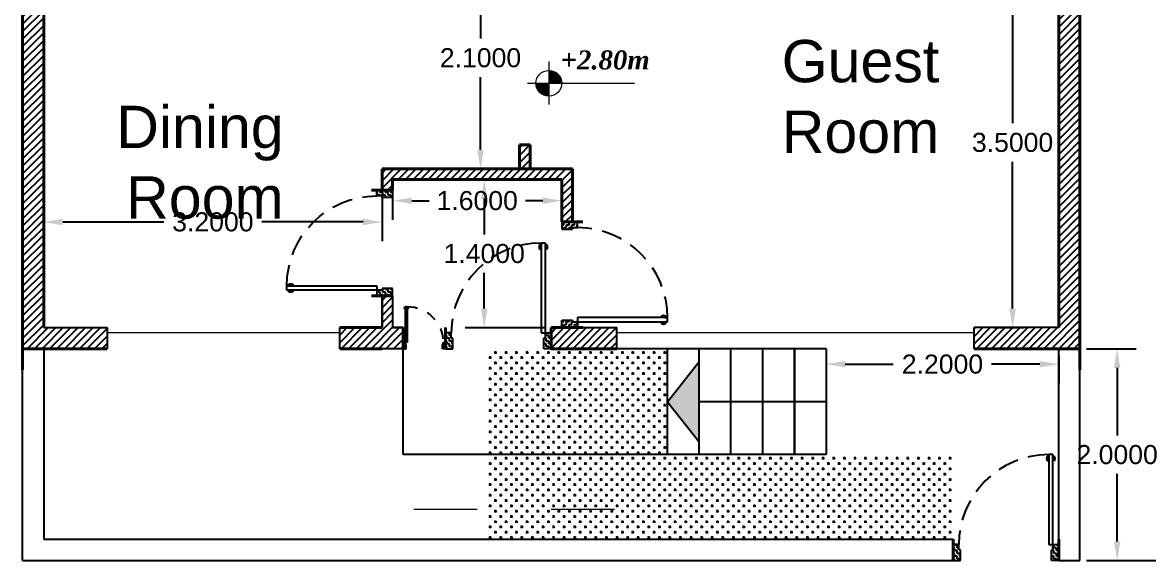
# Model space of a CAD drawing. Header units: millimetres. Extents: x 860 to 1444, y -43 to 267.
# Drawn here: x 1242.97 to 1253.61, y 238.11 to 243.2 of the extents above; entities that cross this region are included whole.
import ezdxf

# ---------------------------------------------------------------- set-up
doc = ezdxf.new("R2010")
doc.units = ezdxf.units.MM
doc.header["$MEASUREMENT"] = 0
doc.linetypes.add('DASHED', pattern=[0.75, 0.5, -0.25])
doc.layers.add('Block origin', color=7, linetype='Continuous')
doc.styles.add('Dwg title text', font='swissck.ttf', dxfattribs={"height": 3})
doc.styles.get("Standard").update_dxf_attribs({"font": 'arial.ttf'})
doc.dimstyles.get("Standard").update_dxf_attribs({"dimtxt": 0.18, "dimasz": 0.18, "dimexe": 0.18, "dimexo": 0.0625, "dimgap": 0.09, "dimtad": 0, "dimtih": 1, "dimtoh": 1, "dimdec": 4, "dimzin": 0, "dimdsep": 46, "dimtxsty": 'Standard', "dimcen": 0.09, "dimadec": 0, "dimazin": 0, "dimtfac": 1, "dimtdec": 4, "dimtofl": 0, "dimtmove": 0, "dimatfit": 3, "dimfxl": 0, "dimtolj": 1, "dimtzin": 0, "dimarcsym": 0})
pattern_1 = [(45, (-4584.80023, 643.894905), (-0.03535533906, 0.03535533906), [])]
pattern_2 = [(0, (-570.60621, -467.19772), (0.0254, 0.0254), [0.0254, -0.0254]), (90, (-570.58081, -467.19772), (-0.0254, 0.0254), [0.0254, -0.0254])]

# ---------------------------------------------------------------- blocks, each defined once
blk = doc.blocks.new('A$C4FAC6341')
at = {"ltscale": 0.4}
h = blk.add_hatch(dxfattribs=at)
h.set_pattern_fill('ZIGZAG', color=39, scale=0.008, style=0)
h.set_pattern_definition(pattern_2)
h.paths.add_polyline_path([(0.15, 1), (0, 1), (0, 0.93), (0.1, 0.93), (0.1, 0.945), (0.15, 0.945)])
h = blk.add_hatch(dxfattribs=at)
h.set_pattern_fill('ZIGZAG', color=39, scale=0.008, style=0)
h.set_pattern_definition(pattern_2)
h.paths.add_polyline_path([(0.15, 0.055), (0.149, 0.055, -0.238826), (0.145, 0.055), (0.1, 0.055), (0.1, 0.07), (0, 0.07), (0, 0), (0.15, 0)])
blk.add_hatch(color=34).paths.add_polyline_path([(0.151, 0.058, 1), (0.143, 0.058, 1)])
at = {"color": 34}
for p, q in [((0.15, 1), (0, 1)), ((0, 1), (0, 0.93)), ((0.15, 0.945), (0.15, 1)), ((0, 0.93), (0.1, 0.93)), ((0.1, 0.93), (0.1, 0.945)), ((0.1, 0.945), (0.15, 0.945)), ((0, 0.07), (0.1, 0.07)), ((0, 0), (0, 0.07)), ((0.1, 0.07), (0.1, 0.055)), ((0.1, 0.055), (0.15, 0.055)), ((1, 0.095), (0.15, 0.095)), ((0.15, 0.095), (0.15, 0.055)), ((0.15, 0.055), (1, 0.055)), ((0.15, 0.055), (0.15, 0)), ((1, 0.055), (1, 0.095)), ((0.15, 0), (0, 0))]:
    blk.add_line(p, q, dxfattribs=at)
at = {"lineweight": 40}
for p, q in [((0, 1), (0.2, 1)), ((0, 0), (0.2, 0))]:
    blk.add_line(p, q, dxfattribs=at)
at = {"color": 30}
for p, q in [((0.942, 0.11), (0.942, 0.105)), ((0.944, 0.105), (0.944, 0.108)), ((0.978, 0.105), (0.978, 0.109)), ((0.982, 0.105), (0.982, 0.11)), ((0.942, 0.105), (0.944, 0.105)), ((0.942, 0.045), (0.944, 0.045)), ((0.942, 0.04), (0.942, 0.045)), ((0.944, 0.045), (0.944, 0.042)), ((0.973, 0.1), (0.973, 0.095)), ((0.988, 0.1), (0.973, 0.1)), ((0.973, 0.095), (0.988, 0.095)), ((0.973, 0.05), (0.973, 0.055)), ((0.973, 0.055), (0.988, 0.055)), ((0.988, 0.05), (0.973, 0.05)), ((0.977, 0.104), (0.975, 0.104)), ((0.975, 0.104), (0.975, 0.1)), ((0.975, 0.1), (0.985, 0.1)), ((0.975, 0.05), (0.985, 0.05)), ((0.975, 0.046), (0.975, 0.05)), ((0.977, 0.046), (0.975, 0.046)), ((0.978, 0.105), (0.977, 0.105)), ((0.977, 0.105), (0.977, 0.104)), ((0.977, 0.104), (0.983, 0.104)), ((0.977, 0.046), (0.983, 0.046)), ((0.977, 0.045), (0.977, 0.046)), ((0.978, 0.045), (0.977, 0.045)), ((0.982, 0.105), (0.978, 0.105)), ((0.982, 0.045), (0.978, 0.045)), ((0.978, 0.045), (0.978, 0.041)), ((1, 0.055), (0.98, 0.055)), ((0.982, 0.105), (0.983, 0.105)), ((0.982, 0.045), (0.983, 0.045)), ((0.982, 0.045), (0.982, 0.04)), ((0.983, 0.105), (0.983, 0.104)), ((0.983, 0.104), (0.985, 0.104)), ((0.983, 0.046), (0.985, 0.046)), ((0.983, 0.045), (0.983, 0.046)), ((0.985, 0.104), (0.985, 0.1)), ((0.985, 0.046), (0.985, 0.05)), ((0.988, 0.095), (0.988, 0.1)), ((0.988, 0.055), (0.988, 0.05))]:
    blk.add_line(p, q, dxfattribs=at)
at = {"color": 34}
blk.add_circle((0.147, 0.058), 0.0036, dxfattribs=at)
at = {"color": 42, "linetype": 'DASHED', "ltscale": 0.4}
blk.add_arc((0.15, 0.095), 0.85, 0, 90, dxfattribs=at)
at = {"color": 30}
for centre, radius, start, end in [((0.962, 0.072), 0.0425, 61.9275, 118.0725), ((0.961, 0.065), 0.0469, 69.2565, 111.7592), ((0.962, 0.077), 0.0425, 241.9275, 298.0725), ((0.961, 0.085), 0.0469, 248.2408, 290.7435)]:
    blk.add_arc(centre, radius, start, end, dxfattribs=at)
blk = doc.blocks.new('*D300')
at = {"color": 0, "linetype": 'ByBlock', "lineweight": -2, "transparency": 16777216}
for p, q in [((1252.437, 243.813), (1252.149, 243.813)), ((1252.329, 243.633), (1252.329, 242.245)), ((1252.329, 240.493), (1252.329, 241.881)), ((1252.437, 240.313), (1252.149, 240.313))]:
    blk.add_line(p, q, dxfattribs=at)
at = {"color": 0, "linetype": 'ByBlock', "transparency": 16777216}
for points in [[(1252.299, 243.633), (1252.359, 243.633), (1252.329, 243.813)], [(1252.299, 240.493), (1252.359, 240.493), (1252.329, 240.313)]]:
    blk.add_solid(points, dxfattribs=at)
at = {"layer": 'Defpoints', "color": 0, "linetype": 'ByBlock', "transparency": 16777216}
for p in [(1252.5, 243.813), (1252.329, 240.313), (1252.5, 240.313)]:
    blk.add_point(p, dxfattribs=at)
at = {"color": 0, "linetype": 'ByBlock', "transparency": 16777216, "insert": (1252.329, 242.063), "char_height": 0.18, "attachment_point": 5}
blk.add_mtext('\\A1;3.5000', dxfattribs=at)
blk = doc.blocks.new('*D290')
at = {"color": 0, "linetype": 'ByBlock', "lineweight": -2, "transparency": 16777216}
for p, q in [((1243.166, 241.751), (1243.166, 241.132)), ((1246.366, 241.751), (1246.366, 241.132)), ((1243.346, 241.312), (1244.302, 241.312)), ((1246.186, 241.312), (1245.229, 241.312))]:
    blk.add_line(p, q, dxfattribs=at)
at = {"color": 0, "linetype": 'ByBlock', "transparency": 16777216}
for points in [[(1243.346, 241.342), (1243.346, 241.282), (1243.166, 241.312)], [(1246.186, 241.342), (1246.186, 241.282), (1246.366, 241.312)]]:
    blk.add_solid(points, dxfattribs=at)
at = {"layer": 'Defpoints', "color": 0, "linetype": 'ByBlock', "transparency": 16777216}
for p in [(1243.166, 241.813), (1246.366, 241.813), (1243.166, 241.312)]:
    blk.add_point(p, dxfattribs=at)
at = {"color": 0, "linetype": 'ByBlock', "transparency": 16777216, "insert": (1244.766, 241.312), "char_height": 0.18, "attachment_point": 5}
blk.add_mtext('\\A1;3.2000', dxfattribs=at)
blk = doc.blocks.new('*D279')
at = {"color": 0, "linetype": 'ByBlock', "lineweight": -2, "transparency": 16777216}
for p, q in [((1247.703, 241.713), (1247.152, 241.713)), ((1247.332, 241.533), (1247.332, 241.195)), ((1247.332, 240.493), (1247.332, 240.832)), ((1247.903, 240.313), (1247.152, 240.313))]:
    blk.add_line(p, q, dxfattribs=at)
at = {"color": 0, "linetype": 'ByBlock', "transparency": 16777216}
for points in [[(1247.302, 241.533), (1247.362, 241.533), (1247.332, 241.713)], [(1247.302, 240.493), (1247.362, 240.493), (1247.332, 240.313)]]:
    blk.add_solid(points, dxfattribs=at)
at = {"layer": 'Defpoints', "color": 0, "linetype": 'ByBlock', "transparency": 16777216}
for p in [(1247.766, 241.713), (1247.332, 240.313), (1247.966, 240.313)]:
    blk.add_point(p, dxfattribs=at)
at = {"color": 0, "linetype": 'ByBlock', "transparency": 16777216, "insert": (1247.332, 241.013), "char_height": 0.18, "attachment_point": 5}
blk.add_mtext('\\A1;1.4000', dxfattribs=at)
blk = doc.blocks.new('*D291')
at = {"color": 0, "linetype": 'ByBlock', "lineweight": -2, "transparency": 16777216}
for p, q in [((1246.466, 241.601), (1246.466, 241.333)), ((1246.646, 241.513), (1246.811, 241.513)), ((1247.886, 241.513), (1247.721, 241.513)), ((1248.066, 241.451), (1248.066, 241.333))]:
    blk.add_line(p, q, dxfattribs=at)
at = {"color": 0, "linetype": 'ByBlock', "transparency": 16777216}
for points in [[(1246.646, 241.543), (1246.646, 241.483), (1246.466, 241.513)], [(1247.886, 241.543), (1247.886, 241.483), (1248.066, 241.513)]]:
    blk.add_solid(points, dxfattribs=at)
at = {"layer": 'Defpoints', "color": 0, "linetype": 'ByBlock', "transparency": 16777216}
for p in [(1246.466, 241.663), (1246.466, 241.513), (1248.066, 241.513)]:
    blk.add_point(p, dxfattribs=at)
at = {"color": 0, "linetype": 'ByBlock', "transparency": 16777216, "insert": (1247.266, 241.513), "char_height": 0.18, "attachment_point": 5}
blk.add_mtext('\\A1;1.6000', dxfattribs=at)
blk = doc.blocks.new('*D292')
at = {"color": 0, "linetype": 'ByBlock', "lineweight": -2, "transparency": 16777216}
for p, q in [((1253.028, 250.113), (1254.056, 250.113)), ((1253.876, 249.933), (1253.876, 244.295)), ((1253.876, 238.293), (1253.876, 243.932)), ((1253.028, 238.113), (1254.056, 238.113))]:
    blk.add_line(p, q, dxfattribs=at)
at = {"color": 0, "linetype": 'ByBlock', "transparency": 16777216}
for points in [[(1253.846, 249.933), (1253.906, 249.933), (1253.876, 250.113)], [(1253.846, 238.293), (1253.906, 238.293), (1253.876, 238.113)]]:
    blk.add_solid(points, dxfattribs=at)
at = {"layer": 'Defpoints', "color": 0, "linetype": 'ByBlock', "transparency": 16777216}
for p in [(1252.966, 250.113), (1252.966, 238.113), (1253.876, 238.113)]:
    blk.add_point(p, dxfattribs=at)
at = {"color": 0, "linetype": 'ByBlock', "transparency": 16777216, "insert": (1253.876, 244.113), "char_height": 0.18, "attachment_point": 5}
blk.add_mtext('\\A1;12.0000', dxfattribs=at)
blk = doc.blocks.new('*D280')
at = {"color": 0, "linetype": 'ByBlock', "lineweight": -2, "transparency": 16777216}
for p, q in [((1247.603, 243.913), (1247.117, 243.913)), ((1247.297, 243.733), (1247.297, 243.045)), ((1247.297, 241.993), (1247.297, 242.682)), ((1247.803, 241.813), (1247.117, 241.813))]:
    blk.add_line(p, q, dxfattribs=at)
at = {"color": 0, "linetype": 'ByBlock', "transparency": 16777216}
for points in [[(1247.267, 243.733), (1247.327, 243.733), (1247.297, 243.913)], [(1247.267, 241.993), (1247.327, 241.993), (1247.297, 241.813)]]:
    blk.add_solid(points, dxfattribs=at)
at = {"layer": 'Defpoints', "color": 0, "linetype": 'ByBlock', "transparency": 16777216}
for p in [(1247.666, 243.913), (1247.297, 241.813), (1247.866, 241.813)]:
    blk.add_point(p, dxfattribs=at)
at = {"color": 0, "linetype": 'ByBlock', "transparency": 16777216, "insert": (1247.297, 242.863), "char_height": 0.18, "attachment_point": 5}
blk.add_mtext('\\A1;2.1000', dxfattribs=at)
blk = doc.blocks.new('*D281')
at = {"color": 0, "linetype": 'ByBlock', "lineweight": -2, "transparency": 16777216}
for p, q in [((1253.028, 240.113), (1253.498, 240.113)), ((1253.318, 239.933), (1253.318, 239.295)), ((1253.318, 238.293), (1253.318, 238.932)), ((1253.028, 238.113), (1253.498, 238.113))]:
    blk.add_line(p, q, dxfattribs=at)
at = {"color": 0, "linetype": 'ByBlock', "transparency": 16777216}
for points in [[(1253.288, 239.933), (1253.348, 239.933), (1253.318, 240.113)], [(1253.288, 238.293), (1253.348, 238.293), (1253.318, 238.113)]]:
    blk.add_solid(points, dxfattribs=at)
at = {"layer": 'Defpoints', "color": 0, "linetype": 'ByBlock', "transparency": 16777216}
for p in [(1252.966, 240.113), (1252.966, 238.113), (1253.318, 238.113)]:
    blk.add_point(p, dxfattribs=at)
at = {"color": 0, "linetype": 'ByBlock', "transparency": 16777216, "insert": (1253.318, 239.113), "char_height": 0.18, "attachment_point": 5}
blk.add_mtext('\\A1;2.0000', dxfattribs=at)
blk = doc.blocks.new('*D297')
at = {"color": 0, "linetype": 'ByBlock', "lineweight": -2, "transparency": 16777216}
for p, q in [((1250.566, 240.051), (1250.566, 239.788)), ((1252.766, 240.051), (1252.766, 239.788)), ((1250.746, 239.968), (1251.201, 239.968)), ((1252.586, 239.968), (1252.131, 239.968))]:
    blk.add_line(p, q, dxfattribs=at)
at = {"color": 0, "linetype": 'ByBlock', "transparency": 16777216}
for points in [[(1250.746, 239.998), (1250.746, 239.938), (1250.566, 239.968)], [(1252.586, 239.998), (1252.586, 239.938), (1252.766, 239.968)]]:
    blk.add_solid(points, dxfattribs=at)
at = {"layer": 'Defpoints', "color": 0, "linetype": 'ByBlock', "transparency": 16777216}
for p in [(1250.566, 240.113), (1252.766, 240.113), (1250.566, 239.968)]:
    blk.add_point(p, dxfattribs=at)
at = {"color": 0, "linetype": 'ByBlock', "transparency": 16777216, "insert": (1251.666, 239.968), "char_height": 0.18, "attachment_point": 5}
blk.add_mtext('\\A1;2.2000', dxfattribs=at)

msp = doc.modelspace()

# ---------------------------------------------------------------- hatches: boundary and pattern name
at = {"linetype": 'ByBlock'}
h = msp.add_hatch(dxfattribs=at)
h.set_pattern_fill('ANSI31', color=256, scale=0.4)
h.set_pattern_definition(pattern_1)
h.paths.add_polyline_path([(1248.86449, 250.11342), (1249.09494, 250.11342), (1249.09494, 249.91342), (1248.9657, 249.91342), (1248.86449, 249.91342)])
h.paths.add_polyline_path([(1249.09494, 250.11342), (1252.9657, 250.11342), (1252.9657, 240.11342), (1251.9657, 240.11342), (1251.9657, 240.31342), (1252.7657, 240.31342), (1252.7657, 243.81342), (1249.9657, 243.81342), (1249.09494, 243.81342), (1249.09494, 243.91342), (1251.42773, 243.91342), (1252.7657, 243.91342), (1252.7657, 245.81342), (1249.9657, 245.81342), (1249.9657, 245.91342), (1252.7657, 245.91342), (1252.7657, 249.91342), (1249.09494, 249.91342)])
h.paths.add_polyline_path([(1247.6657, 243.91342), (1249.09494, 243.91342), (1249.09494, 243.81342), (1249.08315, 243.81342), (1247.7657, 243.81342), (1247.7657, 243.61337), (1247.6657, 243.61337)])
h.paths.add_polyline_path([(1248.8657, 247.21342), (1248.8657, 247.21342), (1248.8657, 247.33342), (1248.8657, 247.61342), (1248.8657, 248.61342), (1248.5657, 248.61342), (1248.5657, 248.71342), (1248.8657, 248.71342), (1248.8657, 248.91342), (1248.9657, 248.91342), (1248.9657, 245.51342), (1248.8657, 245.51342)])
h.paths.add_polyline_path([(1246.1657, 248.01342), (1246.1657, 248.91342), (1246.2657, 248.91342), (1246.2657, 248.71342), (1246.6657, 248.71342), (1246.6657, 248.61342), (1246.2657, 248.61342), (1246.2657, 248.31342), (1246.2657, 247.61342), (1246.2657, 247.01342), (1246.9657, 247.01342), (1246.9657, 246.91342), (1246.2657, 246.91342), (1246.2657, 245.61342), (1247.8657, 245.61342), (1247.8657, 245.51342), (1246.1657, 245.51342)])
h.paths.add_polyline_path([(1247.7657, 248.61424), (1247.2657, 248.61342), (1247.2657, 248.71342), (1247.9657, 248.71342), (1247.9657, 248.61342), (1247.86489, 248.61425), (1247.8657, 247.31342), (1248.0657, 247.31342), (1248.0657, 247.21342), (1247.8657, 247.21342), (1247.8657, 246.91342), (1247.7657, 246.91342), (1247.7657, 247.03342)])
h.paths.add_polyline_path([(1243.1657, 248.11342), (1245.16456, 248.11342), (1245.16456, 248.01342), (1243.1657, 248.01342)], flags=17)
h.paths.add_polyline_path([(1242.9657, 250.11342), (1246.1657, 250.11342), (1246.1657, 249.91342), (1244.8657, 249.91342), (1243.1657, 249.91342), (1243.1657, 246.91342), (1243.1657, 246.61342), (1243.1657, 244.51342), (1243.1657, 240.31342), (1243.7657, 240.31342), (1243.7657, 240.11342), (1242.9657, 240.11342)])
h.paths.add_polyline_path([(1247.9657, 240.31342), (1248.0657, 240.31342), (1248.0657, 240.31342), (1248.5857, 240.31342), (1248.5857, 240.11342), (1247.9657, 240.11342)])
h.paths.add_polyline_path([(1247.6657, 242.04013), (1247.7657, 242.04013), (1247.7657, 241.81342), (1247.6657, 241.81342)])
h.paths.add_polyline_path([(1246.3657, 241.81342), (1248.1657, 241.81342), (1248.1657, 241.31342), (1248.0657, 241.31342), (1248.0657, 241.71342), (1246.4657, 241.71342), (1246.4657, 241.61342), (1246.3657, 241.61342)])
h = msp.add_hatch(dxfattribs=at)
h.set_pattern_fill('ANSI31', color=256, scale=0.4)
h.set_pattern_definition(pattern_1)
h.paths.add_polyline_path([(1246.36571, 240.61342), (1246.4657, 240.61342), (1246.46569, 240.31342), (1246.4657, 240.31342), (1246.5657, 240.31342), (1246.5657, 240.11343), (1245.9657, 240.11343), (1245.9657, 240.31342), (1246.3657, 240.31342)])
h = msp.add_hatch(dxfattribs=at)
h.set_pattern_fill('CROSS', color=3, scale=0.2)
h.set_pattern_definition([(0, (-4612.32374, 643.929905), (0.05, 0.05), [0.025, -0.075]), (90, (-4612.31124, 643.917405), (-0.05, 0.05), [0.025, -0.075])])
h.paths.add_polyline_path([(1249.0957, 240.11339), (1249.0657, 240.11343), (1249.0657, 239.11342), (1249.8657, 239.11339), (1250.7657, 239.11339), (1251.7657, 239.11344), (1251.7657, 238.31347), (1249.0957, 238.31342)])
h.paths.add_polyline_path([(1247.36571, 240.11342), (1249.0957, 240.11339), (1249.0957, 238.31342), (1247.36569, 238.31342)])
h = msp.add_hatch(color=256, dxfattribs=at)
h.dxf.hatch_style = 1
h.set_gradient(color1=(255, 255, 255), tint=1)
h.paths.add_polyline_path([(1249.3657, 239.9935), (1249.3657, 239.23335), (1249.0657, 239.61342)])
at = {"layer": 'Block origin', "lineweight": 15, "ltscale": 0.2}
for points in [[(1248.06491, 242.62273, 0.41421356), (1247.94319, 242.74445), (1247.94319, 242.62273)], [(1247.94319, 242.62273), (1247.82147, 242.62273, 0.41421356), (1247.94319, 242.50101)]]:
    msp.add_hatch(color=30, dxfattribs=at).paths.add_polyline_path(points)

# ---------------------------------------------------------------- linework, layer by layer
at = {"lineweight": 40}
for p, q in [((1242.9657, 250.11342), (1242.9657, 239.91342)), ((1252.9657, 239.91342), (1252.9657, 250.11342)), ((1242.9657, 240.31342), (1242.9657, 245.31342)), ((1243.1657, 240.31342), (1243.1657, 244.51342)), ((1243.1657, 244.31342), (1243.1657, 240.31342)), ((1252.7657, 240.31342), (1252.7657, 243.81342)), ((1247.6657, 241.81342), (1247.6657, 242.04013)), ((1247.6657, 242.04013), (1247.7657, 242.04013)), ((1247.7657, 242.04013), (1247.7657, 241.81342)), ((1248.1657, 241.81342), (1246.3657, 241.81342)), ((1246.3657, 241.81342), (1246.3657, 241.61342)), ((1248.1657, 241.81342), (1248.1657, 241.31342)), ((1248.0657, 241.71342), (1246.4657, 241.71342)), ((1246.4657, 241.71342), (1246.4657, 241.61342)), ((1248.0657, 241.31342), (1248.0657, 241.71342)), ((1246.4657, 241.61342), (1246.3657, 241.61342)), ((1248.1657, 241.31342), (1248.0657, 241.31342)), ((1245.9657, 240.31342), (1246.3657, 240.31342)), ((1246.5657, 240.11343), (1246.5657, 240.31342)), ((1247.9657, 240.31342), (1248.2157, 240.31342)), ((1247.9657, 240.31342), (1247.9657, 240.11342)), ((1242.9657, 240.11342), (1243.7657, 240.11342)), ((1245.9657, 240.11342), (1246.3657, 240.11342)), ((1247.9657, 240.11342), (1248.5857, 240.11342)), ((1251.9657, 240.11342), (1252.9657, 240.11342))]:
    msp.add_line(p, q, dxfattribs=at)
at = {"linetype": 'ByBlock'}
for p, q in [((1246.3657, 241.61342), (1246.3657, 241.81342)), ((1246.4657, 241.61342), (1246.3657, 241.61342)), ((1246.3657, 240.61342), (1246.3657, 240.31342)), ((1246.3657, 240.31342), (1246.3657, 240.61342)), ((1246.3657, 240.61342), (1246.4657, 240.61342)), ((1246.3657, 240.31342), (1246.36571, 240.61342)), ((1246.36571, 240.61342), (1246.4657, 240.61342)), ((1246.4657, 240.61342), (1246.46569, 240.31342)), ((1246.4657, 240.61342), (1246.4657, 240.31342)), ((1246.4657, 240.61342), (1246.4657, 240.31342)), ((1243.1657, 240.31342), (1243.7657, 240.31342)), ((1243.7657, 240.31342), (1243.7657, 240.11342)), ((1245.9657, 240.11342), (1245.9657, 240.31342)), ((1245.9657, 240.11343), (1245.9657, 240.31342)), ((1245.9657, 240.31342), (1246.3657, 240.31342)), ((1245.9657, 240.11342), (1245.9657, 240.31342)), ((1245.9657, 240.31342), (1246.3657, 240.31342)), ((1246.5657, 240.31342), (1246.4657, 240.31342)), ((1246.4657, 240.31342), (1246.5657, 240.31342)), ((1246.5657, 240.31342), (1246.5657, 240.11343)), ((1246.5657, 240.31342), (1246.5657, 240.11343)), ((1248.0657, 240.31342), (1248.5857, 240.31342)), ((1248.5857, 240.11342), (1248.5857, 240.31342)), ((1251.9657, 240.11342), (1251.9657, 240.31342)), ((1252.7657, 240.31342), (1251.9657, 240.31342)), ((1246.5657, 240.11343), (1245.9657, 240.11343)), ((1246.5657, 240.11343), (1245.9657, 240.11342)), ((1246.5657, 240.11342), (1246.3657, 240.11342)), ((1250.5657, 240.11342), (1248.5857, 240.11342)), ((1249.0657, 239.61342), (1249.3657, 239.9935)), ((1249.0657, 239.61342), (1249.3657, 239.23335)), ((1250.5657, 239.61342), (1249.3657, 239.61342))]:
    msp.add_line(p, q, dxfattribs=at)
at = {"lineweight": 15, "ltscale": 0.4}
for p, q in [((1245.9657, 240.26402), (1243.7657, 240.26402)), ((1251.9657, 240.26402), (1248.5857, 240.26402)), ((1247.2657, 238.5937), (1246.6657, 238.5937)), ((1248.5657, 238.5937), (1247.9657, 238.5937))]:
    msp.add_line(p, q, dxfattribs=at)
for p, q in [((1243.1657, 240.11342), (1243.1657, 238.31342)), ((1246.5657, 239.11342), (1246.5657, 240.11342)), ((1249.0657, 239.11342), (1249.0657, 240.11342)), ((1249.3657, 239.11342), (1249.3657, 240.11342)), ((1249.6657, 239.11342), (1249.6657, 240.11342)), ((1249.9657, 239.11342), (1249.9657, 240.11342)), ((1250.2657, 239.11342), (1250.2657, 240.11342)), ((1250.2657, 240.11342), (1250.2657, 239.11342)), ((1250.5657, 240.11342), (1250.5657, 239.11342)), ((1252.7657, 238.31342), (1252.7657, 240.11342)), ((1242.9657, 238.11342), (1242.9657, 239.91342)), ((1252.9657, 238.11342), (1252.9657, 239.91342)), ((1248.4657, 239.11342), (1246.5657, 239.11342)), ((1250.5657, 239.11342), (1248.4657, 239.11342)), ((1243.1657, 238.31342), (1251.7657, 238.31343)), ((1243.1657, 238.31342), (1247.1657, 238.31342)), ((1251.7657, 238.11343), (1251.7657, 238.31343)), ((1252.7657, 238.31342), (1252.7657, 238.11342)), ((1242.9657, 238.11342), (1251.7657, 238.11343)), ((1242.9657, 238.11342), (1246.9657, 238.11342)), ((1252.7657, 238.11342), (1252.9657, 238.11342))]:
    msp.add_line(p, q)
at = {"layer": 'Block origin', "color": 26, "lineweight": 15, "ltscale": 0.2}
for p, q in [((1247.94319, 242.82738), (1247.94319, 242.42303)), ((1247.74055, 242.62273), (1248.75479, 242.62273))]:
    msp.add_line(p, q, dxfattribs=at)
msp.add_circle((1247.94319, 242.62273), 0.12172, dxfattribs=at)

# ---------------------------------------------------------------- block references
at = {"lineweight": 30, "ltscale": 0.4, "xscale": -1}
msp.add_blockref('A$C4FAC6341', (1246.46571, 240.61342), dxfattribs=at)
at = {"lineweight": 30, "ltscale": 0.4}
msp.add_blockref('A$C4FAC6341', (1248.06569, 240.31342), dxfattribs=at)
at = {"lineweight": 30, "ltscale": 0.4, "rotation": 90.00000000000006}
for p in [(1247.9657, 240.11342), (1247.9657, 240.11342), (1252.7657, 238.11342), (1252.7657, 238.11342)]:
    msp.add_blockref('A$C4FAC6341', p, dxfattribs=at)
at = {"lineweight": 30, "ltscale": 0.4, "xscale": -0.4, "yscale": 0.4, "zscale": 0.4, "rotation": 269.9999999999999}
msp.add_blockref('A$C4FAC6341', (1246.5657, 240.11342), dxfattribs=at)

# ---------------------------------------------------------------- texts
at = {"char_height": 0.4, "attachment_point": 3}
for s, insert in [('Guest Room', (1251.63602, 243.0323)), ('Dining  Room', (1245.43602, 242.41028))]:
    msp.add_mtext_dynamic_manual_height_columns(s, width=1.7656491, gutter_width=1, heights=[0], dxfattribs=dict(at, insert=insert))
at = {"layer": 'Block origin', "color": 46, "lineweight": 15, "ltscale": 5, "insert": (1248.89689, 242.93326), "char_height": 0.18, "width": 0.7232747, "attachment_point": 3, "style": 'Dwg title text'}
msp.add_mtext('{\\fTimes New Roman|b1|i1|c0|p18;+2.80m}', dxfattribs=at)

# ---------------------------------------------------------------- dimensions: what is measured, and where the dimension line sits
at = {"linetype": 'ByBlock'}
for base, p1, p2, angle, picture, middle in [((1253.87594, 238.11342), (1252.9657, 250.11342), (1252.9657, 238.11342), 90, '*D292', (1253.87594, 244.11342)), ((1247.29701, 241.81342), (1247.6657, 243.91342), (1247.8657, 241.81342), 90, '*D280', (1247.29701, 242.86342)), ((1243.1657, 241.31206), (1246.3657, 241.81342), (1243.1657, 241.81342), 180, '*D290', (1244.7657, 241.31206)), ((1246.4657, 241.51342), (1248.0657, 241.51342), (1246.4657, 241.66342), 180, '*D291', (1247.2657, 241.51342)), ((1247.33222, 240.31342), (1247.7657, 241.71342), (1247.9657, 240.31342), 90, '*D279', (1247.33222, 241.01342)), ((1250.5657, 239.96819), (1252.7657, 240.11342), (1250.5657, 240.11342), 180, '*D297', (1251.6657, 239.96819)), ((1253.31839, 238.11342), (1252.9657, 240.11342), (1252.9657, 238.11342), 90, '*D281', (1253.31839, 239.11342))]:
    dim = msp.add_linear_dim(base=base, p1=p1, p2=p2, angle=angle, dimstyle='Standard', dxfattribs=at)
    dim.commit()
    dim.dimension.update_dxf_attribs({"geometry": picture, "text_midpoint": middle})
dim = msp.add_linear_dim(base=(1252.32915, 240.31342), p1=(1252.49971, 243.81342), p2=(1252.49971, 240.31342), angle=90, dimstyle='Standard', dxfattribs=at)
dim.commit()
dim.dimension.update_dxf_attribs({"geometry": '*D300', "text_midpoint": (1252.32915, 242.06342), "dimtype": 160})

doc.saveas('drawing.dxf')
